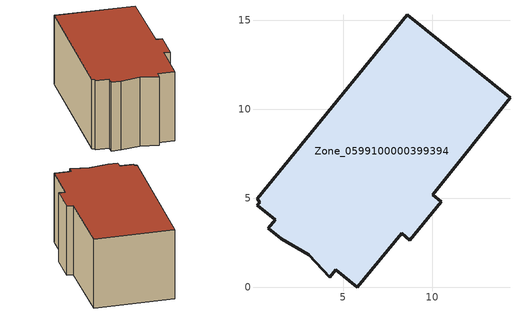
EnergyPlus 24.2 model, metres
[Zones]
Zone_0599100000399394
 floor ground (C_G): 1.51,2.73 0.79,3.32 1.18,3.79 0.19,4.61 0.33,4.79 0.16,4.97 8.6,15.3 14.36,10.64 10.04,5.2 10.51,4.82 8.74,2.64 8.29,3.03 5.79,0 4.59,0.99 4.24,0.56 3.07,1.82 z0
 wall outside (C_F): 10.51,4.82 10.04,5.2 14.36,10.64 8.6,15.3 0.16,4.97 0.33,4.79 0.19,4.61 1.18,3.79 0.79,3.32 1.51,2.73 3.07,1.82 4.24,0.56 4.59,0.99 5.79,0 8.29,3.03 8.74,2.64 10.51,4.82 z0:6.79
 roof outside (C_R): 3.07,1.82 4.24,0.56 4.59,0.99 5.79,0 8.29,3.03 8.74,2.64 10.51,4.82 10.04,5.2 14.36,10.64 8.6,15.3 0.16,4.97 0.33,4.79 0.19,4.61 1.18,3.79 0.79,3.32 1.51,2.73 z6.79
[BUILDING]
Pand.0599100000399394: North Axis=0; Terrain=City; Loads Convergence Tolerance Value=0.04; Temperature Convergence Tolerance Value=0.4; Solar Distribution=FullExterior; Maximum Number of Warmup Days=25; Minimum Number of Warmup Days=1
[Site:Location]
Rotterdam.The.Hague.AP_ZH_NLD Design_Conditions: Latitude=51.96; Longitude=4.45; Time Zone=1; Elevation=-4.5
[SITE:GROUNDTEMPERATURE:BUILDINGSURFACE]
18, 18, 18, 18, 18, 18, 18, 18, 18, 18, 18, 18
[MATERIAL] Thermal Absorptance=0.9; Solar Absorptance=0.7; Visible Absorptance=0.7
Name | Roughness | Thickness | Conductivity | Density | Specific Heat
G.D.1992-2005 | MediumSmooth | 0.15 | 0.06 | 540 | 1210
F.D.1992-2005 | Rough | 0.3 | 0.12 | 1920 | 840
R.D.1992-2005 | MediumRough | 0.2 | 0.08 | 1500 | 1000
[CONSTRUCTION]
C_G: G.D.1992-2005
C_F: F.D.1992-2005
C_R: R.D.1992-2005
[ZONE]
Zone_0599100000399394: Type=1; Multiplier=1; Ceiling Height=Autocalculate; Volume=Autocalculate; Floor Area=autocalculate; Part of Total Floor Area=Yes
[ZONEINFILTRATION:DESIGNFLOWRATE]
Infil_Zone_0599100000399394: Zone or ZoneList or Space or SpaceList=Zone_0599100000399394; Schedule=AlwaysOn; Design Flow Rate Calculation Method=Flow/Area; Flow Rate per Floor Area=0.0021; Constant Term Coefficient=1; Temperature Term Coefficient=0; Velocity Term Coefficient=0; Velocity Squared Term Coefficient=0
[HVACTEMPLATE:ZONE:IDEALLOADSAIRSYSTEM]
Zone_0599100000399394: Maximum Heating Supply Air Temperature=50; Minimum Cooling Supply Air Temperature=13; Maximum Heating Supply Air Humidity Ratio=0.0156; Minimum Cooling Supply Air Humidity Ratio=0.0077; Heating Limit=NoLimit; Cooling Limit=NoLimit; Dehumidification Control Type=ConstantSensibleHeatRatio; Cooling Sensible Heat Ratio=0.7; Dehumidification Setpoint=60; Humidification Control Type=None; Humidification Setpoint=30; Outdoor Air Method=None; Outdoor Air Flow Rate per Person=0.00944; Outdoor Air Flow Rate per Zone Floor Area=0; Outdoor Air Flow Rate per Zone=0; Demand Controlled Ventilation Type=None; Outdoor Air Economizer Type=NoEconomizer; Heat Recovery Type=None; Sensible Heat Recovery Effectiveness=0.7; Latent Heat Recovery Effectiveness=0.65
[ZONECONTROL:THERMOSTAT]
ThermostatControl_Zone_0599100000399394: Zone or ZoneList=Zone_0599100000399394; Control Type Schedule=DualSetpointControlType; Control 1=Thermostat_Zone_0599100000399394; Temperature Difference Between Cutout And Setpoint=0
[THERMOSTATSETPOINT:DUALSETPOINT]
Thermostat_Zone_0599100000399394: Heating Setpoint Temperature Schedule=HeatingSetpoint_Zone_0599100000399394; Cooling Setpoint Temperature Schedule=CoolingSetpoint_Zone_0599100000399394
[SCHEDULE:COMPACT]
HeatingSetpoint_Zone_0599100000399394: Through: 12/31, For: AllDays, Until: 24:00, 21
CoolingSetpoint_Zone_0599100000399394: Through: 12/31, For: AllDays, Until: 24:00, 24
DualSetpointControlType: Through: 12/31, For: AllDays, Until: 24:00, 4
AlwaysOn: Through: 12/31, For: AllDays, Until: 24:00, 1
